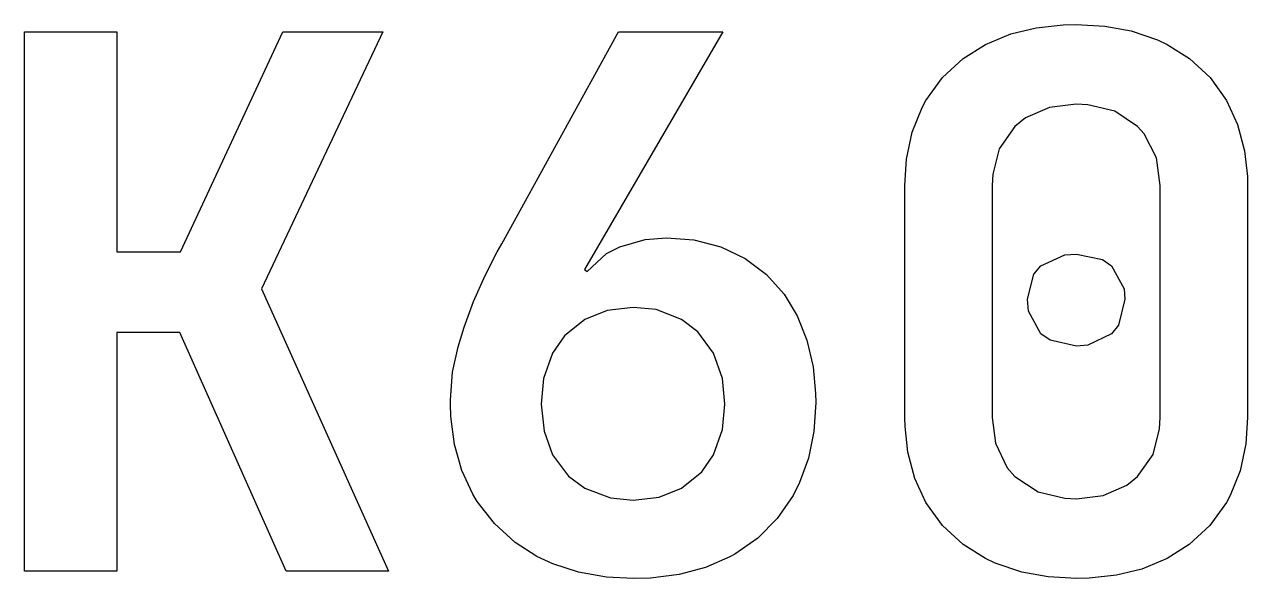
# Model space of a CAD drawing. Extents: x 0.7 to 11, y -6.1 to -1.6.
# Drawn here: x 4.9566 to 5.0478, y -5.1153 to -5.074 of the extents above; entities that cross this region are included whole.
import ezdxf

# ---------------------------------------------------------------- set-up
doc = ezdxf.new("R2010")
doc.units = 0
doc.header["$MEASUREMENT"] = 0
doc.layers.add('BLACK', color=7, linetype='CONTINUOUS')

msp = doc.modelspace()

# ---------------------------------------------------------------- linework, layer by layer
at = {"layer": 'BLACK', "linetype": 'CONTINUOUS'}
for p, q in [((4.956611, -5.114764), (4.956611, -5.074531)), ((4.956611, -5.074531), (4.963505, -5.074531)), ((4.963505, -5.074531), (4.963505, -5.090936)), ((4.968236, -5.090936), (4.975871, -5.074531)), ((4.983333, -5.074531), (4.974294, -5.093705)), ((4.975871, -5.074531), (4.983333, -5.074531)), ((4.992189, -5.09033), (5.000892, -5.074531)), ((5.00869, -5.074531), (4.998353, -5.092263)), ((5.000892, -5.074531), (5.00869, -5.074531)), ((5.030154, -5.074678), (5.032028, -5.074219)), ((5.032028, -5.074219), (5.034063, -5.073997)), ((5.034063, -5.073997), (5.035018, -5.073973)), ((5.035018, -5.073973), (5.037154, -5.074091)), ((5.037154, -5.074091), (5.039114, -5.074445)), ((5.039114, -5.074445), (5.041088, -5.075114)), ((5.026589, -5.076514), (5.028258, -5.075464)), ((5.028258, -5.075464), (5.030154, -5.074678)), ((5.041088, -5.075114), (5.041817, -5.075464)), ((5.041817, -5.075464), (5.043471, -5.076514)), ((5.025048, -5.077942), (5.026589, -5.076514)), ((5.043471, -5.076514), (5.045002, -5.077942)), ((5.023816, -5.079656), (5.025048, -5.077942)), ((5.045002, -5.077942), (5.04623, -5.079656)), ((5.023536, -5.080169), (5.023816, -5.079656)), ((5.035028, -5.079926), (5.033026, -5.080159)), ((5.0359, -5.079966), (5.035028, -5.079926)), ((5.037893, -5.080452), (5.0359, -5.079966)), ((5.04623, -5.079656), (5.047057, -5.081431)), ((5.022801, -5.081999), (5.023536, -5.080169)), ((5.031239, -5.080941), (5.030441, -5.081589)), ((5.033026, -5.080159), (5.031239, -5.080941)), ((5.039595, -5.081589), (5.037893, -5.080452)), ((5.030441, -5.081589), (5.029291, -5.083244)), ((5.040083, -5.082132), (5.039595, -5.081589)), ((5.047057, -5.081431), (5.047577, -5.08339)), ((5.022372, -5.084013), (5.022801, -5.081999)), ((5.041008, -5.083936), (5.040083, -5.082132)), ((5.029291, -5.083244), (5.028799, -5.085154)), ((5.047577, -5.08339), (5.047784, -5.08531)), ((5.022248, -5.085984), (5.022372, -5.084013)), ((5.041288, -5.085984), (5.041008, -5.083936)), ((5.028799, -5.085154), (5.028758, -5.085984)), ((5.047784, -5.08531), (5.047798, -5.085984)), ((5.022248, -5.103302), (5.022248, -5.085984)), ((5.028758, -5.085984), (5.028758, -5.103302)), ((5.041288, -5.103302), (5.041288, -5.085984)), ((5.047798, -5.085984), (5.047798, -5.103302)), ((5.000997, -5.090561), (5.00288, -5.090024)), ((5.00288, -5.090024), (5.004478, -5.089897)), ((5.004478, -5.089897), (5.006511, -5.090046)), ((5.006511, -5.090046), (5.00854, -5.090556)), ((4.963505, -5.090936), (4.968236, -5.090936)), ((4.99096, -5.092701), (4.991862, -5.090927)), ((4.991862, -5.090927), (4.992189, -5.09033)), ((4.999999, -5.091074), (5.000997, -5.090561)), ((5.00854, -5.090556), (5.010354, -5.091426)), ((4.998574, -5.092407), (4.999999, -5.091074)), ((5.010354, -5.091426), (5.01193, -5.092617)), ((5.032393, -5.091974), (5.034164, -5.091168)), ((5.034164, -5.091168), (5.035037, -5.091099)), ((5.035037, -5.091099), (5.036981, -5.091513)), ((5.036981, -5.091513), (5.037663, -5.091974)), ((4.990098, -5.094642), (4.99096, -5.092701)), ((4.998353, -5.092263), (4.998574, -5.092407)), ((5.01193, -5.092617), (5.013247, -5.094101)), ((5.031393, -5.094474), (5.031866, -5.092594)), ((5.031866, -5.092594), (5.032393, -5.091974)), ((5.037663, -5.091974), (5.038591, -5.093709)), ((4.974294, -5.093705), (4.983756, -5.114764)), ((5.038591, -5.093709), (5.038653, -5.094474)), ((5.013247, -5.094101), (5.014219, -5.095705)), ((5.031472, -5.095359), (5.031393, -5.094474)), ((5.038653, -5.094474), (5.03818, -5.09642)), ((4.989381, -5.096551), (4.990098, -5.094642)), ((5.000065, -5.095304), (4.998391, -5.095974)), ((5.001988, -5.09508), (5.000065, -5.095304)), ((5.003712, -5.095251), (5.001988, -5.09508)), ((5.005603, -5.095974), (5.003712, -5.095251)), ((5.032393, -5.097061), (5.031472, -5.095359)), ((4.998391, -5.095974), (4.996869, -5.097212)), ((5.006806, -5.096897), (5.005603, -5.095974)), ((5.014219, -5.095705), (5.014949, -5.09752)), ((5.03818, -5.09642), (5.037653, -5.097061)), ((4.968198, -5.096965), (4.963505, -5.096965)), ((4.963505, -5.096965), (4.963505, -5.114764)), ((4.976111, -5.114764), (4.968198, -5.096965)), ((4.988935, -5.098023), (4.989381, -5.096551)), ((4.996869, -5.097212), (4.995987, -5.098494)), ((5.007978, -5.098494), (5.006806, -5.096897)), ((5.033085, -5.097538), (5.032393, -5.097061)), ((5.037653, -5.097061), (5.035901, -5.097893)), ((4.98853, -5.099923), (4.988935, -5.098023)), ((5.014949, -5.09752), (5.015409, -5.099526)), ((5.035037, -5.097965), (5.033085, -5.097538)), ((5.035901, -5.097893), (5.035037, -5.097965)), ((4.995987, -5.098494), (4.99532, -5.100378)), ((5.008646, -5.100378), (5.007978, -5.098494)), ((4.988362, -5.101984), (4.98853, -5.099923)), ((5.015409, -5.099526), (5.015592, -5.101495)), ((4.99532, -5.100378), (4.995132, -5.102302)), ((5.008834, -5.102302), (5.008646, -5.100378)), ((5.015592, -5.101495), (5.015604, -5.102186)), ((4.988373, -5.102302), (4.988362, -5.101984)), ((4.988403, -5.103218), (4.988373, -5.102302)), ((4.995132, -5.102302), (4.995346, -5.104316)), ((5.008646, -5.104198), (5.008834, -5.102302)), ((5.015604, -5.102186), (5.01547, -5.104332)), ((4.988684, -5.105311), (4.988403, -5.103218)), ((5.022262, -5.103973), (5.022248, -5.103302)), ((5.028758, -5.103302), (5.028998, -5.10521)), ((5.041246, -5.104134), (5.041288, -5.103302)), ((5.047798, -5.103302), (5.047673, -5.105268)), ((4.995346, -5.104316), (4.995987, -5.106071)), ((5.007978, -5.106071), (5.008646, -5.104198)), ((5.01547, -5.104332), (5.015068, -5.106322)), ((5.022469, -5.105891), (5.022262, -5.103973)), ((5.040752, -5.106049), (5.041246, -5.104134)), ((4.989231, -5.10724), (4.988684, -5.105311)), ((5.028998, -5.10521), (5.029882, -5.107047)), ((5.047673, -5.105268), (5.047242, -5.107281)), ((4.995987, -5.106071), (4.997169, -5.107665)), ((5.007103, -5.107351), (5.007978, -5.106071)), ((5.015068, -5.106322), (5.014399, -5.108157)), ((5.022989, -5.10785), (5.022469, -5.105891)), ((5.039595, -5.107706), (5.040752, -5.106049)), ((4.990045, -5.109004), (4.989231, -5.10724)), ((5.005603, -5.108581), (5.007103, -5.107351)), ((5.029882, -5.107047), (5.03046, -5.107706)), ((5.047242, -5.107281), (5.046503, -5.109114)), ((4.997169, -5.107665), (4.998391, -5.108581)), ((5.014399, -5.108157), (5.013911, -5.10911)), ((5.023816, -5.109629), (5.022989, -5.10785)), ((5.03046, -5.107706), (5.032179, -5.108836)), ((5.038802, -5.10835), (5.039595, -5.107706)), ((4.990374, -5.109553), (4.990045, -5.109004)), ((4.998391, -5.108581), (5.000291, -5.109288)), ((5.00394, -5.109237), (5.005603, -5.108581)), ((5.013911, -5.10911), (5.012727, -5.11083)), ((5.032179, -5.108836), (5.03417, -5.109319)), ((5.035037, -5.10936), (5.037026, -5.109127)), ((5.037026, -5.109127), (5.038802, -5.10835)), ((5.046503, -5.109114), (5.046221, -5.109629)), ((4.991648, -5.111215), (4.990374, -5.109553)), ((5.000291, -5.109288), (5.001988, -5.109456)), ((5.001988, -5.109456), (5.00394, -5.109237)), ((5.025052, -5.111343), (5.023816, -5.109629)), ((5.03417, -5.109319), (5.035037, -5.10936)), ((5.046221, -5.109629), (5.044991, -5.111343)), ((5.012727, -5.11083), (5.011278, -5.11229)), ((4.993193, -5.112617), (4.991648, -5.111215)), ((5.026593, -5.112772), (5.025052, -5.111343)), ((5.044991, -5.111343), (5.043456, -5.112772)), ((4.994814, -5.113658), (4.993193, -5.112617)), ((5.011278, -5.11229), (5.009565, -5.113488)), ((5.028258, -5.113821), (5.026593, -5.112772)), ((5.043456, -5.112772), (5.041797, -5.113821)), ((4.996005, -5.11422), (4.994814, -5.113658)), ((5.00919, -5.113696), (5.007393, -5.114477)), ((5.009565, -5.113488), (5.00919, -5.113696)), ((4.997927, -5.114845), (4.996005, -5.11422)), ((5.007393, -5.114477), (5.005422, -5.115003)), ((5.028993, -5.114171), (5.028258, -5.113821)), ((5.030971, -5.11484), (5.028993, -5.114171)), ((5.03991, -5.114607), (5.038036, -5.115066)), ((5.041797, -5.113821), (5.03991, -5.114607)), ((4.963505, -5.114764), (4.956611, -5.114764)), ((4.983756, -5.114764), (4.976111, -5.114764)), ((5.000014, -5.115209), (4.997927, -5.114845)), ((5.002007, -5.115312), (5.000014, -5.115209)), ((5.003275, -5.115272), (5.002007, -5.115312)), ((5.005422, -5.115003), (5.003275, -5.115272)), ((5.032923, -5.115194), (5.030971, -5.11484)), ((5.035037, -5.115312), (5.032923, -5.115194)), ((5.035997, -5.115289), (5.035037, -5.115312)), ((5.038036, -5.115066), (5.035997, -5.115289))]:
    msp.add_line(p, q, dxfattribs=at)

doc.saveas('drawing.dxf')
